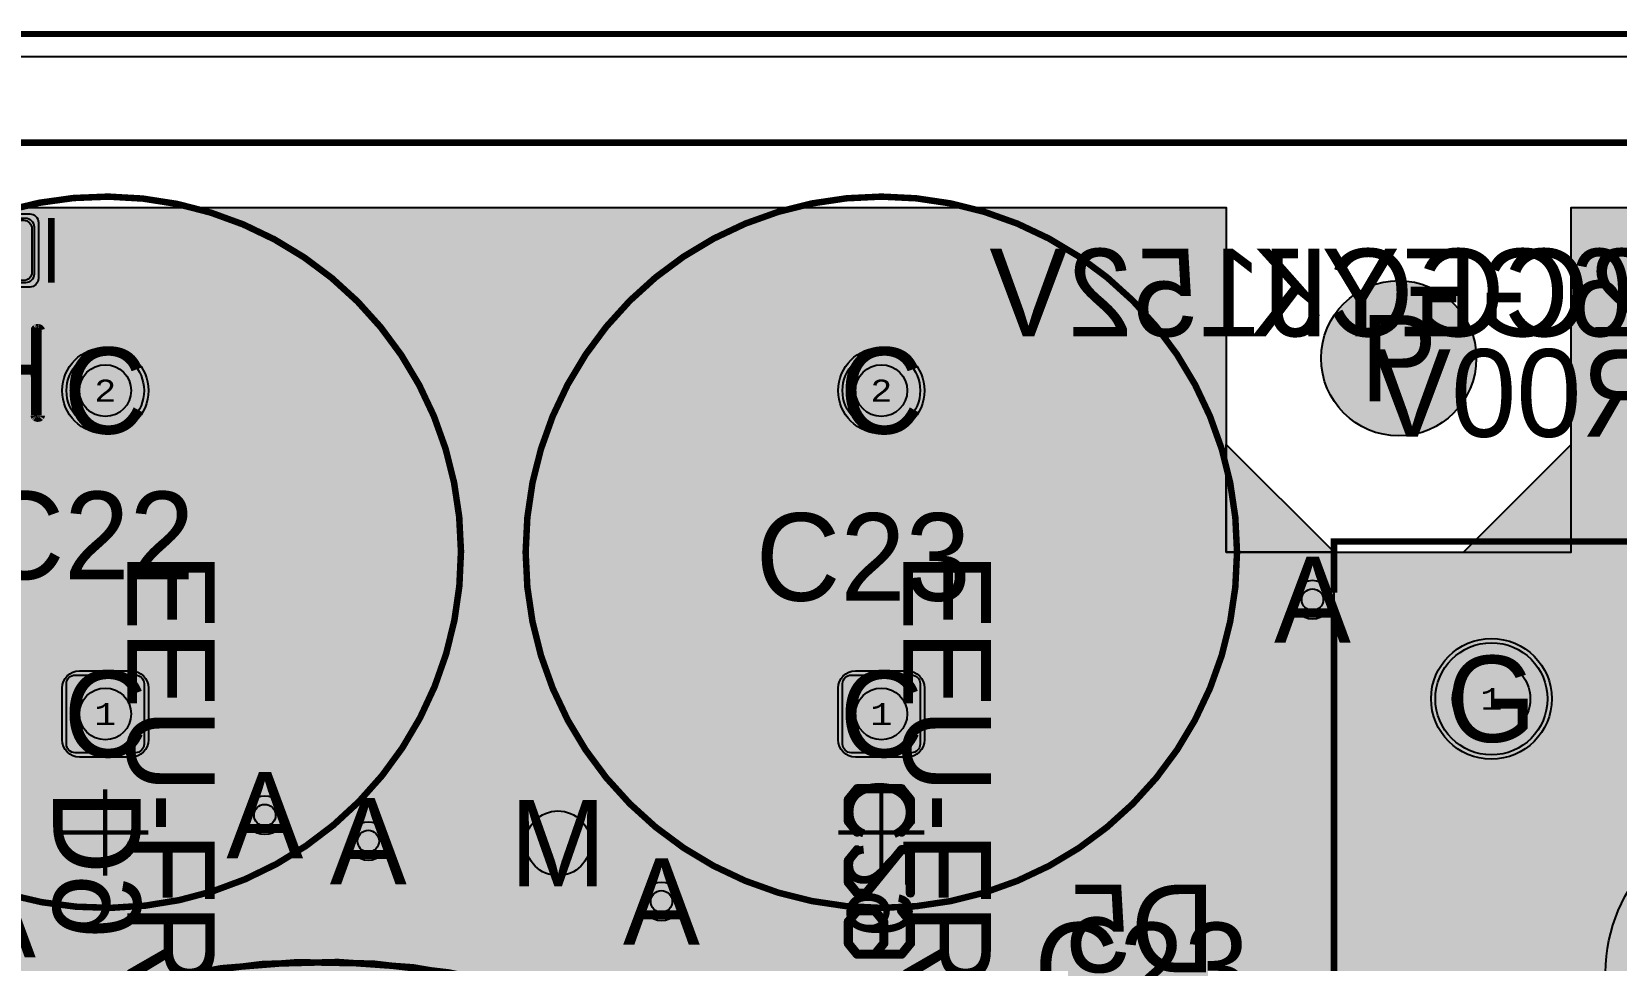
# Model space of a CAD drawing. Extents: x -19 to 284, y -54 to 100.
# Drawn here: x 68.29 to 105.05, y 78.53 to 100.08 of the extents above; entities that cross this region are included whole.
import ezdxf
from ezdxf.enums import TextEntityAlignment as Align

# ---------------------------------------------------------------- set-up
doc = ezdxf.new("R2010")
doc.units = 0
doc.header["$MEASUREMENT"] = 0
for name, color, linetype in [('ASSEMBLY_OUTLINES_TOP', 102, 'CONTINUOUS'), ('ASSEMBLY_PART_NUMBERS_BTM', 191, 'CONTINUOUS'), ('ASSEMBLY_PART_NUMBERS_TOP', 102, 'CONTINUOUS'), ('ASSEMBLY_REF_DES_TOP', 102, 'CONTINUOUS'), ('BOARD_OUTLINE', 10, 'CONTINUOUS'), ('DRILL_DRAWING', 21, 'CONTINUOUS'), ('GENERATED_SILKSCREEN_BTM', 255, 'CONTINUOUS'), ('GENERATED_SILKSCREEN_TOP', 140, 'CONTINUOUS'), ('MANUFACTURING_OUTLINES', 10, 'CONTINUOUS'), ('MOUNTING_HOLE_PADS_LAYER14', 150, 'CONTINUOUS'), ('MOUNTING_HOLE_PADS_LAYER15', 230, 'CONTINUOUS'), ('MOUNTING_HOLES_LAYER_BOT17', 42, 'CONTINUOUS'), ('MOUNTING_HOLES_LAYER_TOP', 42, 'CONTINUOUS'), ('PART_HOLES_LAYER_BOTTOM', 30, 'CONTINUOUS'), ('PART_HOLES_LAYER_TOP', 30, 'CONTINUOUS'), ('PART_PADS_LAYER_BOTTOM', 230, 'CONTINUOUS'), ('PART_PADS_LAYER_TOP', 150, 'CONTINUOUS'), ('PART_PADS_SMD_BTM', 230, 'CONTINUOUS'), ('PIN_NUMBERS_BTM', 8, 'CONTINUOUS'), ('PIN_NUMBERS_TOP', 8, 'CONTINUOUS'), ('PLACEMENT_OUTLINES_TOP', 130, 'CONTINUOUS'), ('PLANE_DATA_LAYER_TOP', 150, 'CONTINUOUS'), ('PLANE_SHAPES_LAYER_TOP', 150, 'CONTINUOUS'), ('ROUTE_BORDER', 151, 'CONTINUOUS'), ('SILKSCREEN_OUTLINES_BTM', 211, 'CONTINUOUS'), ('SILKSCREEN_OUTLINES_TOP', 150, 'CONTINUOUS'), ('SILKSCREEN_REF_DES_BTM', 211, 'CONTINUOUS'), ('SILKSCREEN_REF_DES_TOP', 150, 'CONTINUOUS'), ('SOLDERMASK_PADS_BTM', 12, 'CONTINUOUS'), ('SOLDERMASK_PADS_TOP', 180, 'CONTINUOUS'), ('SOLDERPASTE_PADS_BTM', 12, 'CONTINUOUS'), ('TRACES_LAYER_BOTTOM', 230, 'CONTINUOUS'), ('TRACES_LAYER_TOP', 150, 'CONTINUOUS'), ('VIA_HOLES_LAYER_BOTTOM', 30, 'CONTINUOUS'), ('VIA_HOLES_LAYER_TOP', 30, 'CONTINUOUS'), ('VIA_PADS_LAYER_BOTTOM', 230, 'CONTINUOUS'), ('VIA_PADS_LAYER_TOP', 150, 'CONTINUOUS')]:
    doc.layers.add(name, color=color, linetype=linetype)
doc.styles.add('COURIER_NEW', font='COUR.TTF')
doc.styles.add('VERIBEST_GERBER_0', font='txt')

msp = doc.modelspace()

# ---------------------------------------------------------------- hatches: boundary and pattern name
at = {"layer": 'MOUNTING_HOLES_LAYER_BOT17'}
h = msp.add_hatch(color=256, dxfattribs=at)
edge = h.paths.add_edge_path()
edge.add_arc((100, 92.5), 1.8, 0, 360)
h = msp.add_hatch(color=256, dxfattribs=at)
edge = h.paths.add_edge_path()
edge.add_arc((80.5, 81.25), 0.75, 0, 360)
at = {"layer": 'MOUNTING_HOLES_LAYER_TOP'}
h = msp.add_hatch(color=256, dxfattribs=at)
edge = h.paths.add_edge_path()
edge.add_arc((100, 92.5), 1.8, 0, 360)
h = msp.add_hatch(color=256, dxfattribs=at)
edge = h.paths.add_edge_path()
edge.add_arc((80.5, 81.25), 0.75, 0, 360)
at = {"layer": 'PART_HOLES_LAYER_BOTTOM'}
h = msp.add_hatch(color=256, dxfattribs=at)
edge = h.paths.add_edge_path()
edge.add_arc((70, 91.75), 0.6, 0, 360)
h = msp.add_hatch(color=256, dxfattribs=at)
edge = h.paths.add_edge_path()
edge.add_arc((88, 91.75), 0.6, 0, 360)
h = msp.add_hatch(color=256, dxfattribs=at)
edge = h.paths.add_edge_path()
edge.add_arc((102.15, 84.6), 0.9, 0, 360)
h = msp.add_hatch(color=256, dxfattribs=at)
edge = h.paths.add_edge_path()
edge.add_arc((70, 84.25), 0.6, 0, 360)
h = msp.add_hatch(color=256, dxfattribs=at)
edge = h.paths.add_edge_path()
edge.add_arc((88, 84.25), 0.6, 0, 360)
at = {"layer": 'PART_HOLES_LAYER_TOP'}
h = msp.add_hatch(color=256, dxfattribs=at)
edge = h.paths.add_edge_path()
edge.add_arc((70, 91.75), 0.6, 0, 360)
h = msp.add_hatch(color=256, dxfattribs=at)
edge = h.paths.add_edge_path()
edge.add_arc((88, 91.75), 0.6, 0, 360)
h = msp.add_hatch(color=256, dxfattribs=at)
edge = h.paths.add_edge_path()
edge.add_arc((102.15, 84.6), 0.9, 0, 360)
h = msp.add_hatch(color=256, dxfattribs=at)
edge = h.paths.add_edge_path()
edge.add_arc((70, 84.25), 0.6, 0, 360)
h = msp.add_hatch(color=256, dxfattribs=at)
edge = h.paths.add_edge_path()
edge.add_arc((88, 84.25), 0.6, 0, 360)
at = {"layer": 'PLANE_DATA_LAYER_TOP'}
h = msp.add_hatch(color=256, dxfattribs=at)
h.paths.add_polyline_path([(120.5, 85.467281), (120.499998, 59.53156), (120.499998, 59.531559, -0.198909956), (120.47768, 59.477678), (116.022322, 55.02232, -0.198913366), (115.96844, 55.000002), (114.531562, 55, -0.198913366), (114.47768, 55.022318), (110.500002, 58.999998, 0.207684346), (110.499996, 59), (94.031562, 59, -0.198913366), (93.97768, 59.022318), (85.000002, 67.999998, 0.207684346), (84.999996, 68), (70.500004, 68, 0.207684346), (70.499998, 67.999998), (66.000002, 63.500002), (66, 63.499996), (66, 59.5762, -0.414213562), (65.9238, 59.5), (44.5762, 59.5, -0.414213562), (44.5, 59.5762), (44.5, 81.806849, -0.668181994), (44.630082, 81.86073), (55.244365, 71.246447, 0.198912215), (55.597918, 71.1), (80.979923, 71.1, -0.185651134), (81.030979, 71.080366, 0.384558767), (81.969021, 71.080366, -0.185651134), (82.020077, 71.1), (91.057121, 71.1, 0.198912215), (91.410674, 71.246447), (98.353553, 78.189326, 0.198912215), (98.5, 78.542879), (98.5, 86.379923, -0.185651134), (98.519634, 86.430979, 0.185651897), (98.7, 86.9, 1), (97.3, 86.9, 0.185651897), (97.480366, 86.430979, -0.185651134), (97.5, 86.379923), (97.5, 78.781548, -0.198909956), (97.477682, 78.727667), (90.872333, 72.122318, -0.198913366), (90.818451, 72.1), (82.020077, 72.1, -0.185651134), (81.969021, 72.119634, 0.384558767), (81.030979, 72.119634, -0.185651134), (80.979923, 72.1), (55.836588, 72.1, -0.198913366), (55.782706, 72.122318), (53.366088, 74.538936, -0.198909956), (53.34377, 74.592817), (53.34377, 74.592818, -0.294576153), (53.388558, 74.662242, 0.29457805), (53.8, 75.299999), (53.8, 75.3, 0.39930996), (53.135789, 75.999085, -0.185652617), (53.085803, 76.021303), (44.522318, 84.584788, -0.198909956), (44.5, 84.638669), (44.5, 87.151969, -0.414213562), (44.5762, 87.228169), (48.533161, 87.228169, -0.198913366), (48.587043, 87.205851), (49.478697, 86.314197, -0.185652617), (49.500915, 86.264211, 0.838851408), (50.869044, 86.094134, -0.565185223), (50.995756, 86.125606), (53.205453, 83.915909, 0.198912215), (53.559006, 83.769462), (58.945406, 83.769462, 0.198912215), (59.298959, 83.915909), (60.253553, 84.870503, 0.198912215), (60.4, 85.224056), (60.4, 85.879923, -0.185651134), (60.419634, 85.930979, 0.185651897), (60.6, 86.4, 1), (59.2, 86.4, 0.185651897), (59.380366, 85.930979, -0.185651134), (59.4, 85.879923), (59.4, 85.462725, -0.198909956), (59.377682, 85.408844), (58.760618, 84.79178, -0.198913366), (58.706736, 84.769462), (53.797676, 84.769462, -0.198913366), (53.743794, 84.79178), (49.582021, 88.953553, 0.198912215), (49.228468, 89.1), (43.120077, 89.1, -0.185651134), (43.069021, 89.119634, 0.384558767), (42.130979, 89.119634, -0.185651134), (42.079923, 89.1), (30.09107, 89.1, -0.414213562), (30.01487, 89.1762), (30.01487, 89.176201, -0.198909956), (30.037188, 89.230082), (30.585803, 89.778697, -0.185652617), (30.635789, 89.800915, 0.645030482), (31.101635, 90.988224, -0.195395946), (31.080041, 91.041371), (31.080041, 91.041372, -0.198909956), (31.102359, 91.095253), (31.185803, 91.178697, -0.185652617), (31.235789, 91.200915, 0.39930996), (31.9, 91.9), (31.9, 91.900005, 0.962125116), (30.502085, 91.953993, -0.391777998), (30.426112, 91.88367), (30.269784, 91.88367, 0.198912215), (29.916231, 91.737223), (28.612244, 90.433236, -0.198913366), (28.558362, 90.410918), (27.098355, 90.410918, 0.198912215), (26.744802, 90.264471), (24.647145, 88.166814, -0.198913366), (24.593263, 88.144496), (17.003174, 88.144496, -0.198913366), (16.949292, 88.166814), (15.248039, 89.868067, 0.198912215), (14.894486, 90.014514), (13.48401, 90.014514, 0.198912215), (13.130457, 89.868067), (10.440027, 87.177637, -0.198913366), (10.386145, 87.155319), (7.3302, 87.155319, 0.180173911), (7.00313, 87.033505, -0.305390868), (6.918602, 87.023291, 1.907914475), (7.070961, 85.882124, -0.165414822), (7.115967, 85.901691, 0.177616931), (7.428435, 86.046447), (7.514988, 86.133001, -0.198913366), (7.56887, 86.155319), (10.624815, 86.155319, 0.198912215), (10.978368, 86.301766), (13.03031, 88.353708, -0.533104529), (13.154463, 88.329294, 0.084493581), (13.280366, 88.130979, -0.185651134), (13.3, 88.079923), (13.3, 79.938669, -0.198909956), (13.277682, 79.884788), (11.814197, 78.421303, -0.185652617), (11.764211, 78.399085, 0.39930996), (11.1, 77.7), (11.1, 77.69999, 0.974753797), (12.499085, 77.664211, -0.185652617), (12.521303, 77.714197), (14.153553, 79.346447, 0.198912215), (14.3, 79.7), (14.3, 88.0238, -0.414213562), (14.3762, 88.1), (14.537431, 88.1, -0.198913366), (14.591313, 88.077682), (17.174693, 85.494302, 0.198912215), (17.528246, 85.347855), (24.808806, 85.347855, -0.414213562), (24.885006, 85.271655), (24.885006, 85.271654, -0.119209751), (24.876584, 85.236832, 0.119212236), (24.65, 84.300001), (24.65, 84.3, 0.240856487), (25.499923, 82.637979, -0.240854665), (25.531515, 82.576201), (25.531515, 82.5762, -0.414213562), (25.455315, 82.5), (22.120077, 82.5, -0.185651134), (22.069021, 82.519634, 2.249701015), (22.069021, 81.480366, -0.185651134), (22.120077, 81.5), (28.019196, 81.5, 0.198912215), (28.372749, 81.646447), (29.335965, 82.609663, -0.668181994), (29.466047, 82.555782), (29.466047, 70.851038, -0.198909956), (29.443729, 70.797157), (26.66889, 68.022318, -0.198913366), (26.615008, 68), (23.000004, 68, 0.207684346), (22.999998, 67.999998), (19.000002, 64.000002), (19, 63.999996), (19, 62.738492, -0.668181994), (18.869918, 62.684611), (15.000976, 66.553553, 0.198912215), (14.647423, 66.7), (14.120077, 66.7, -0.185651134), (14.069021, 66.719634, 2.249701015), (14.069021, 65.680366, -0.185651134), (14.120077, 65.7), (14.408753, 65.7, -0.198913366), (14.462635, 65.677682), (18.977682, 61.162635, -0.198909956), (19, 61.108754), (19, 50.0762, -0.414213562), (18.9238, 50), (12.374978, 50, -0.404852593), (12.298817, 50.073757, 0.968428978), (7.701183, 50.073757, -0.404852593), (7.625022, 50), (3.0762, 50, -0.414213562), (3, 50.0762), (3, 64.349709, -0.595487004), (3.117805, 64.413548, 0.595483788), (4.2, 65, 0.39930996), (3.535789, 65.699085, -0.185652617), (3.485803, 65.721303), (3.022318, 66.184788, -0.198909956), (3, 66.238669), (3, 90.6738, -0.414213562), (3.0762, 90.75), (6.4238, 90.75, -0.414213562), (6.5, 90.6738), (6.5, 90.500004), (6.500003, 90.499999), (8.499998, 88.500002, 0.207684346), (8.500004, 88.5), (10.999996, 88.5, 0.207684346), (11.000002, 88.500002), (13.499998, 90.999998), (13.5, 91.000004), (13.5, 95.9238, -0.414213562), (13.5762, 96), (18.30893, 96, -0.414213562), (18.38513, 95.9238), (18.38513, 95.923799, -0.198909956), (18.362812, 95.869918), (17.814197, 95.321303, -0.185652617), (17.764211, 95.299085, 0.39930996), (17.1, 94.6), (17.1, 94.59999, 0.974753797), (18.499085, 94.564211, -0.185652617), (18.521303, 94.614197), (18.937376, 95.03027, -0.198913366), (18.991258, 95.052588), (21.922414, 95.052588, 0.198912215), (22.275967, 95.199035), (22.869252, 95.79232, -0.198913366), (22.923134, 95.814638), (51.4238, 95.814638, -0.414213562), (51.5, 95.738438), (51.5, 91.000004), (51.500003, 90.999999), (53.999998, 88.500002, 0.207684346), (54.000004, 88.5), (55.999996, 88.5, 0.207684346), (56.000002, 88.500002), (58.499998, 90.999998), (58.5, 91.000004), (58.5, 94.574998, -0.668181994), (58.630082, 94.628879), (61.077682, 92.181279, -0.198909956), (61.1, 92.127398), (61.1, 82.320077, -0.185651134), (61.080366, 82.269021, 0.185651897), (60.9, 81.8, 0.536231839), (61.871334, 81.154727, -0.536234167), (61.977071, 81.084485), (61.977071, 80.722929, 0.198912215), (62.123518, 80.369376), (63.778697, 78.714197, -0.185652617), (63.800915, 78.664211, 0.974753797), (65.2, 78.69999), (65.2, 78.7, 0.39930996), (64.535789, 79.399085, -0.185652617), (64.485803, 79.421303), (62.999389, 80.907717, -0.198909956), (62.977071, 80.961598), (62.977071, 87.738402, -0.198909956), (62.999389, 87.792283), (63.185803, 87.978697, -0.185652617), (63.235789, 88.000915, 0.39930996), (63.9, 88.7), (63.9, 88.70001, 0.974753797), (62.500915, 88.735789, -0.185652617), (62.478697, 88.685803), (62.230082, 88.437188, -0.668181994), (62.1, 88.491069), (62.1, 92.366067, 0.198912215), (61.953553, 92.71962), (58.803255, 95.869918, -0.198909956), (58.780937, 95.923799), (58.780937, 95.9238, -0.414213562), (58.857137, 96), (95.9238, 96, -0.414213562), (96, 95.9238), (96, 90.500004), (96.000003, 90.499999), (98.499998, 88.000002, 0.207684346), (98.500004, 88), (101.499996, 88, 0.207684346), (101.500002, 88.000002), (103.999998, 90.499998), (104, 90.500004), (104, 95.9238, -0.414213562), (104.0762, 96), (118.9238, 96, -0.414213562), (119, 95.9238), (119, 91.500004), (119.000003, 91.499999), (119.977682, 90.52232, -0.198909956), (120, 90.468439), (120, 86.205951, 0.198912215), (120.146447, 85.852398), (120.477682, 85.521163, -0.198909956), (120.5, 85.467282)], flags=0)
h.paths.add_polyline_path([(25.71, 92.75, 0.414213562), (25.96, 93), (25.96, 94.5, 0.414213562), (25.71, 94.75), (24.21, 94.75, 0.414213562), (23.96, 94.5), (23.96, 93, 0.414213562), (24.21, 92.75)], flags=0)
h.paths.add_polyline_path([(24.65, 71.7, -1), (28.75, 71.7, -1)], flags=0)
h.paths.add_polyline_path([(28.842971, 93.38997, 6.796736414), (28.842971, 94.11003, -0.743486927), (28.697029, 94.11003, 6.796736414), (28.697029, 93.38997, -0.743486927)], flags=0)
h.paths.add_polyline_path([(70.7, 83.1, 0.414213562), (71.15, 83.55), (71.15, 84.95, 0.414213562), (70.7, 85.4), (69.3, 85.4, 0.414213562), (68.85, 84.95), (68.85, 83.55, 0.414213562), (69.3, 83.1)], flags=0)
h.paths.add_polyline_path([(68.85, 91.75, -1), (71.15, 91.75, -1)], flags=0)
h.paths.add_polyline_path([(73, 81.9, 1), (74.4, 81.9, 0.185651897), (74.219634, 82.369021, -0.185651134), (74.2, 82.420077), (74.2, 84.864447, 0.198912215), (74.053553, 85.218), (68.730653, 90.5409, 0.198912215), (68.3771, 90.687347), (68.073594, 90.687347, -0.390404288), (67.99765, 90.757308, 0.959834417), (66.6, 90.7, 0.39930996), (67.264211, 90.000915, -0.185652617), (67.314197, 89.978697), (67.4591, 89.833794, 0.198912215), (67.812653, 89.687347), (68.13843, 89.687347, -0.198913366), (68.192312, 89.665029), (73.177682, 84.679659, -0.198909956), (73.2, 84.625778), (73.2, 82.420077, -0.185651134), (73.180366, 82.369021, 0.185651897)], flags=0)
h.paths.add_polyline_path([(76.135789, 80.600915, 0.39930996), (76.8, 81.3), (76.8, 81.30001, 0.974753797), (75.400915, 81.335789, -0.185652617), (75.378697, 81.285803), (74.786551, 80.693657, -0.198913366), (74.732669, 80.671339), (69.617331, 80.671339, -0.198913366), (69.563449, 80.693657), (68.603553, 81.653553, 0.198912215), (68.25, 81.8), (67.920077, 81.8, -0.185651134), (67.869021, 81.819634, 2.249701015), (67.869021, 80.780366, -0.185651134), (67.920077, 80.8), (68.01133, 80.8, -0.198913366), (68.065212, 80.777682), (69.025108, 79.817786, 0.198912215), (69.378661, 79.671339), (74.971339, 79.671339, 0.198912215), (75.324892, 79.817786), (76.085803, 80.578697, -0.185652617)], flags=0)
h.paths.add_polyline_path([(79.25, 81.25, -1), (81.75, 81.25, -1)], flags=0)
h.paths.add_polyline_path([(82.935789, 79.200915, 0.39930996), (83.6, 79.9), (83.6, 79.90001, 0.974753797), (82.200915, 79.935789, -0.185652617), (82.178697, 79.885803), (81.71287, 79.419976, -0.198913366), (81.658988, 79.397658), (68.441012, 79.397658, -0.198913366), (68.38713, 79.419976), (68.221303, 79.585803, -0.185652617), (68.199085, 79.635789, 0.974753797), (66.8, 79.60001), (66.8, 79.6, 0.39930996), (67.464211, 78.900915, -0.185652617), (67.514197, 78.878697), (67.848789, 78.544105, 0.198912215), (68.202342, 78.397658), (81.897658, 78.397658, 0.198912215), (82.251211, 78.544105), (82.885803, 79.178697, -0.185652617)], flags=0)
h.paths.add_polyline_path([(88.7, 83.1, 0.414213562), (89.15, 83.55), (89.15, 84.95, 0.414213562), (88.7, 85.4), (87.3, 85.4, 0.414213562), (86.85, 84.95), (86.85, 83.55, 0.414213562), (87.3, 83.1)], flags=0)
h.paths.add_polyline_path([(86.85, 91.75, -1), (89.15, 91.75, -1)], flags=0)
h.paths.add_polyline_path([(103.05, 70.35, 0.414213562), (103.7, 71), (103.7, 72.8, 0.414213562), (103.05, 73.45), (101.25, 73.45, 0.414213562), (100.6, 72.8), (100.6, 71, 0.414213562), (101.25, 70.35)], flags=0)
h.paths.add_polyline_path([(100.6, 84.6, -1), (103.7, 84.6, -1)], flags=0)
h.paths.add_polyline_path([(102.6, 60.75, -1), (105.4, 60.75, -1)], flags=0)
h.paths.add_polyline_path([(110.207897, 60.75, -1), (112.607897, 60.75, -1)], flags=0)
h.paths.add_polyline_path([(104.3, 78.25, -1), (112.7, 78.25, -1)], flags=0)
h.paths.add_polyline_path([(113.3, 71.9, -1), (116.4, 71.9, -1)], flags=0)
h.paths.add_polyline_path([(113.3, 84.6, -1), (116.4, 84.6, -1)], flags=0)
h.paths.add_polyline_path([(113.55, 57.157897, -1), (116.45, 57.157897, -1)], flags=0)
h.paths.add_polyline_path([(116.378857, 64.023904, 0.414213102), (116.378859, 64.660299), (115.318196, 65.720961, 0.372259539), (114.731236, 65.763685, -0.372263605), (114.631843, 65.770919), (113.529927, 66.872836, 0.198912714), (112.999596, 67.092506), (104.592506, 67.092506, 0.198912714), (104.062175, 66.872836), (99.111658, 61.922318, -0.198913366), (99.057776, 61.9), (98.3, 61.9, 0.414213562), (97.85, 61.45), (97.85, 60.05, 0.414213562), (98.3, 59.6), (99.7, 59.6, 0.414213562), (100.15, 60.05), (100.15, 60.807777, -0.198909956), (100.172318, 60.861658), (104.880848, 65.570188, -0.198913366), (104.93473, 65.592506), (112.657372, 65.592506, -0.198913366), (112.711254, 65.570188), (113.571183, 64.710259, -0.198909956), (113.593501, 64.656378), (113.593501, 64.656377, -0.161399603), (113.578417, 64.610866, 0.372260871), (113.621141, 64.023905), (114.681804, 62.963244, 0.414210801), (115.318197, 62.963243)], flags=0)
h.paths.add_polyline_path([(117.392102, 60.75, -1), (119.792102, 60.75, -1)], flags=0)
at = {"layer": 'PLANE_SHAPES_LAYER_TOP'}
for points in [[(120.5, 68), (44.5, 68), (44.5, 87.5), (30.5, 87.5), (30.5, 68), (3, 68), (3, 90.75), (6.5, 90.75), (6.5, 88.5), (13.5, 88.5), (13.5, 96), (51.5, 96), (51.5, 88.5), (58.5, 88.5), (58.5, 96), (96, 96), (96, 88), (104, 88), (104, 96), (119, 96), (119, 90.5), (120.5, 90.5)], [(96, 90.5), (98.5, 88), (96, 88)], [(104, 90.5), (101.5, 88), (104, 88)]]:
    msp.add_hatch(color=256, dxfattribs=at).paths.add_polyline_path(points, flags=0)
at = {"layer": 'VIA_HOLES_LAYER_BOTTOM'}
h = msp.add_hatch(color=256, dxfattribs=at)
edge = h.paths.add_edge_path()
edge.add_arc((98, 86.9), 0.25, 0, 360)
h = msp.add_hatch(color=256, dxfattribs=at)
edge = h.paths.add_edge_path()
edge.add_arc((73.7, 81.9), 0.25, 0, 360)
h = msp.add_hatch(color=256, dxfattribs=at)
edge = h.paths.add_edge_path()
edge.add_arc((76.1, 81.3), 0.25, 0, 360)
h = msp.add_hatch(color=256, dxfattribs=at)
edge = h.paths.add_edge_path()
edge.add_arc((82.9, 79.9), 0.25, 0, 360)
at = {"layer": 'VIA_HOLES_LAYER_TOP'}
h = msp.add_hatch(color=256, dxfattribs=at)
edge = h.paths.add_edge_path()
edge.add_arc((98, 86.9), 0.25, 0, 360)
h = msp.add_hatch(color=256, dxfattribs=at)
edge = h.paths.add_edge_path()
edge.add_arc((73.7, 81.9), 0.25, 0, 360)
h = msp.add_hatch(color=256, dxfattribs=at)
edge = h.paths.add_edge_path()
edge.add_arc((76.1, 81.3), 0.25, 0, 360)
h = msp.add_hatch(color=256, dxfattribs=at)
edge = h.paths.add_edge_path()
edge.add_arc((82.9, 79.9), 0.25, 0, 360)

# ---------------------------------------------------------------- linework, layer by layer
at = {"layer": 'ASSEMBLY_OUTLINES_TOP'}
msp.add_lwpolyline([(118.5, 68.25), (101.984375, 68.25), (98.5, 71.529412), (98.5, 88.25), (118.5, 88.25)], close=True, dxfattribs=at)
at = {"layer": 'ASSEMBLY_OUTLINES_TOP', "const_width": 0.1}
for points in [[(70, 82.5), (70, 80.5)], [(88, 82.5), (88, 80.5)], [(69, 81.5), (71, 81.5)], [(87, 81.5), (89, 81.5)]]:
    msp.add_lwpolyline(points, dxfattribs=at)
at = {"layer": 'ASSEMBLY_OUTLINES_TOP'}
for centre in [(70, 88), (88, 88)]:
    msp.add_circle(centre, 8.25, dxfattribs=at)
at = {"layer": 'BOARD_OUTLINE', "const_width": 0.1}
msp.add_lwpolyline([(0, 1.5), (0, 98.5, -0.414213562), (1.5, 100), (278.5, 100, -0.414213562), (280, 98.5), (280, 1.5, -0.414213562), (278.5, 0), (1.5, 0, -0.414213562)], format="xyb", close=True, dxfattribs=at)
at = {"layer": 'GENERATED_SILKSCREEN_BTM'}
for points, const_width in [([(0.25, 97.5), (279.75, 97.5)], 0.15), ([(68.75, 94.25), (68.75, 95.75)], 0.15), ([(68.79, 81.132464), (68.785936, 81.142624), (68.783904, 81.14872), (68.781872, 81.15888), (68.781872, 82.187072), (68.785936, 82.201296), (68.796096, 82.211456), (68.808288, 82.223648), (68.822512, 82.227712), (70.773232, 82.227712), (70.789488, 82.223648), (70.799648, 82.211456), (70.81184, 82.201296), (70.813872, 82.187072), (70.813872, 81.15888), (70.813872, 81.150752), (70.81184, 81.146688), (70.809808, 81.140592), (70.805744, 81.132464), (70.52736, 80.789056), (70.519232, 80.78296), (70.515168, 80.780928), (70.505008, 80.776864), (70.494848, 80.774832), (69.100896, 80.774832), (69.090736, 80.776864), (69.08464, 80.780928), (69.078544, 80.780928), (69.076512, 80.78296), (69.07448, 80.787024), (69.068384, 80.789056), (68.79, 81.132464)], 0.254), ([(88.698, 82.28125), (88.4925, 82.53325), (88.488, 82.54075), (88.482, 82.54225), (88.476, 82.54525), (88.4685, 82.54675), (87.4395, 82.54675), (87.432, 82.54525), (87.426, 82.54225), (87.423, 82.53925), (87.42, 82.53775), (87.4155, 82.53325), (87.21, 82.28125), (87.2085, 82.27675), (87.207, 82.27225), (87.2055, 82.27075), (87.204, 82.26475), (87.204, 81.75925), (87.2055, 81.75175), (87.207, 81.74875), (87.2085, 81.74425), (87.21, 81.73975), (87.4155, 81.48625), (87.423, 81.48025), (87.435, 81.47725), (87.4425, 81.47875), (87.4515, 81.48175), (87.4575, 81.48625), (87.4635, 81.49375), (87.468, 81.50125), (87.4695, 81.50875), (87.4695, 81.51625), (87.465, 81.52225), (87.2655, 81.76975), (87.2655, 82.25425), (87.4545, 82.48525), (88.4535, 82.48525), (88.6425, 82.25425), (88.6425, 81.76975), (88.443, 81.52225), (88.44, 81.51625), (88.4385, 81.50875), (88.44, 81.50125), (88.4445, 81.49375), (88.4505, 81.48625), (88.458, 81.48175), (88.4655, 81.47875), (88.476, 81.47725), (88.485, 81.48025), (88.4925, 81.48625), (88.698, 81.73975), (88.701, 81.74575), (88.7025, 81.74725), (88.7025, 81.75175), (88.704, 81.75325), (88.704, 81.75475), (88.704, 81.75925), (88.704, 82.26475), (88.7025, 82.27075), (88.701, 82.27675), (88.698, 82.28125)], 0.15), ([(68.865184, 82.142368), (68.865184, 81.173104), (69.121216, 80.856112), (70.474528, 80.856112), (70.73056, 81.173104), (70.73056, 82.142368), (68.865184, 82.142368)], 0.254), ([(87.21, 80.32375), (87.4155, 80.07175), (87.423, 80.06725), (87.429, 80.06575), (87.4335, 80.06275), (87.4395, 80.06125), (87.645, 80.06125), (87.6495, 80.06275), (87.66, 80.06575), (87.6675, 80.06725), (87.6705, 80.07175), (88.482, 81.07075), (88.6425, 81.07075), (88.6425, 80.09125), (88.6455, 80.08075), (88.6515, 80.07175), (88.662, 80.06725), (88.674, 80.06575), (88.6845, 80.06725), (88.695, 80.07175), (88.701, 80.08075), (88.704, 80.09125), (88.704, 81.10225), (88.701, 81.11425), (88.6935, 81.12175), (88.686, 81.12925), (88.674, 81.13225), (88.4685, 81.13225), (88.464, 81.13075), (88.4535, 81.12775), (88.449, 81.12475), (88.446, 81.12175), (88.443, 81.11875), (87.63, 80.12125), (87.4545, 80.12125), (87.2655, 80.35525), (87.2655, 80.83975), (87.465, 81.08425), (87.468, 81.09475), (87.4665, 81.10375), (87.462, 81.11425), (87.453, 81.12025), (87.444, 81.12625), (87.4335, 81.12775), (87.423, 81.12625), (87.4155, 81.11875), (87.21, 80.86675), (87.2085, 80.86075), (87.207, 80.85625), (87.2055, 80.85475), (87.204, 80.84875), (87.204, 80.34325), (87.2055, 80.33725), (87.2055, 80.33575), (87.207, 80.33425), (87.2085, 80.32975), (87.21, 80.32375)], 0.15), ([(70.805744, 79.945776), (70.52736, 80.287152), (70.5172, 80.297312), (70.505008, 80.299344), (70.490784, 80.297312), (70.47656, 80.289184), (70.4664, 80.281056), (70.458272, 80.266832), (70.45624, 80.25464), (70.460304, 80.240416), (70.73056, 79.9092), (70.73056, 79.252864), (70.474528, 78.935872), (69.74504, 78.935872), (69.96856, 79.212224), (69.972624, 79.220352), (69.974656, 79.222384), (69.976688, 79.22848), (69.976688, 79.236608), (69.976688, 79.921392), (69.976688, 79.92952), (69.972624, 79.941712), (69.96856, 79.945776), (69.692208, 80.287152), (69.690176, 80.291216), (69.686112, 80.29528), (69.680016, 80.299344), (69.665792, 80.303408), (69.657664, 80.30544), (69.100896, 80.30544), (69.090736, 80.303408), (69.082608, 80.299344), (69.076512, 80.29528), (69.07448, 80.291216), (69.068384, 80.287152), (68.79, 79.945776), (68.787968, 79.937648), (68.785936, 79.931552), (68.783904, 79.92952), (68.781872, 79.921392), (68.781872, 79.236608), (68.783904, 79.22848), (68.783904, 79.226448), (68.785936, 79.224416), (68.787968, 79.21832), (68.79, 79.210192), (69.068384, 78.868816), (69.078544, 78.86272), (69.086672, 78.860688), (69.092768, 78.856624), (69.100896, 78.854592), (70.494848, 78.854592), (70.500944, 78.856624), (70.515168, 78.860688), (70.519232, 78.86272), (70.52736, 78.868816), (70.805744, 79.210192), (70.809808, 79.220352), (70.81184, 79.222384), (70.81184, 79.226448), (70.813872, 79.230512), (70.813872, 79.232544), (70.813872, 79.236608), (70.813872, 79.921392), (70.81184, 79.92952), (70.809808, 79.937648), (70.805744, 79.945776)], 0.254), ([(69.121216, 80.222128), (69.637344, 80.222128), (69.895408, 79.9092), (69.895408, 79.252864), (69.637344, 78.935872), (69.121216, 78.935872), (68.865184, 79.252864), (68.865184, 79.9092), (69.121216, 80.222128)], 0.254), ([(93.173424, 79.556448), (93.181552, 79.554416), (93.187648, 79.552384), (93.195776, 79.54832), (93.472128, 79.3248), (93.472128, 80.172144), (92.145232, 80.172144), (92.131008, 80.176208), (92.118816, 80.184336), (92.11272, 80.19856), (92.110688, 80.212784), (92.11272, 80.22904), (92.118816, 80.241232), (92.131008, 80.251392), (92.145232, 80.255456), (93.516832, 80.255456), (93.531056, 80.251392), (93.543248, 80.241232), (93.553408, 80.22904), (93.557472, 80.214816), (93.557472, 79.237424), (93.55544, 79.2232), (93.549344, 79.21304), (93.541216, 79.206944), (93.526992, 79.20288), (93.518864, 79.198816), (93.508704, 79.196784), (93.498544, 79.198816), (93.490416, 79.204912), (93.1592, 79.475168), (92.502864, 79.475168), (92.185872, 79.217104), (92.185872, 78.5628), (92.502864, 78.3088)], 0.254), ([(94.382464, 78.231584), (94.039056, 78.509968), (94.03296, 78.518096), (94.030928, 78.52216), (94.026864, 78.53232), (94.024832, 78.54248), (94.024832, 79.936432), (94.026864, 79.946592), (94.030928, 79.952688), (94.030928, 79.958784), (94.034992, 79.960816), (94.037024, 79.962848), (94.039056, 79.966912), (94.382464, 80.247328)], 0.254), ([(95.392368, 80.172144), (94.423104, 80.172144), (94.106112, 79.916112), (94.106112, 78.5628), (94.423104, 78.306768), (95.392368, 78.306768), (95.392368, 80.172144)], 0.254), ([(94.382464, 80.247328), (94.392624, 80.251392), (94.400752, 80.253424), (94.40888, 80.255456), (95.437072, 80.255456), (95.451296, 80.251392), (95.463488, 80.241232), (95.473648, 80.22904), (95.477712, 80.214816), (95.477712, 78.264096)], 0.254), ([(88.698, 79.44925), (88.4925, 79.70125), (88.485, 79.70875), (88.476, 79.71025), (88.4655, 79.70875), (88.455, 79.70275), (88.4475, 79.69675), (88.4415, 79.68625), (88.44, 79.67725), (88.443, 79.66675), (88.6425, 79.42225), (88.6425, 78.93775), (88.4535, 78.70375), (87.915, 78.70375), (88.08, 78.90775), (88.083, 78.91375), (88.0845, 78.91525), (88.086, 78.91975), (88.086, 78.92575), (88.086, 79.43125), (88.086, 79.43725), (88.083, 79.44625), (88.08, 79.44925), (87.876, 79.70125), (87.8745, 79.70425), (87.8715, 79.70725), (87.867, 79.71025), (87.8565, 79.71325), (87.8505, 79.71475), (87.4395, 79.71475), (87.432, 79.71325), (87.426, 79.71025), (87.4215, 79.70725), (87.42, 79.70425), (87.4155, 79.70125), (87.21, 79.44925), (87.2085, 79.44325), (87.207, 79.43875), (87.2055, 79.43725), (87.204, 79.43125), (87.204, 78.92575), (87.2055, 78.91975), (87.2055, 78.91825), (87.207, 78.91675), (87.2085, 78.91225), (87.21, 78.90625), (87.4155, 78.65425), (87.423, 78.64975), (87.429, 78.64825), (87.4335, 78.64525), (87.4395, 78.64375), (88.4685, 78.64375), (88.473, 78.64525), (88.4835, 78.64825), (88.4865, 78.64975), (88.4925, 78.65425), (88.698, 78.90625), (88.701, 78.91375), (88.7025, 78.91525), (88.7025, 78.91825), (88.704, 78.92125), (88.704, 78.92275), (88.704, 78.92575), (88.704, 79.43125), (88.7025, 79.43725), (88.701, 79.44325), (88.698, 79.44925)], 0.15), ([(87.4545, 79.65325), (87.8355, 79.65325), (88.026, 79.42225), (88.026, 78.93775), (87.8355, 78.70375), (87.4545, 78.70375), (87.2655, 78.93775), (87.2655, 79.42225), (87.4545, 79.65325)], 0.15), ([(92.462224, 78.231584), (92.118816, 78.512), (92.11272, 78.518096), (92.110688, 78.52216), (92.106624, 78.534352), (92.104592, 78.54248), (92.104592, 79.237424), (92.106624, 79.245552), (92.110688, 79.257744), (92.110688, 79.261808), (92.114752, 79.26384), (92.116784, 79.267904), (92.118816, 79.271968), (92.462224, 79.54832), (92.472384, 79.552384), (92.480512, 79.554416), (92.48864, 79.556448), (93.173424, 79.556448)], 0.254), ([(93.1592, 78.3088), (93.490416, 78.577024), (93.50464, 78.58312), (93.516832, 78.58312), (93.531056, 78.574992), (93.541216, 78.564832), (93.549344, 78.550608), (93.553408, 78.536384), (93.551376, 78.528256), (93.549344, 78.52216), (93.54528, 78.516064), (93.539184, 78.512), (93.195776, 78.231584)], 0.254)]:
    msp.add_lwpolyline(points, dxfattribs=dict(at, const_width=const_width))
at = {"layer": 'GENERATED_SILKSCREEN_BTM', "const_width": 0.254}
for points in [[(67.106112, 92.118821), (68.392368, 92.118821, -0.414213562), (68.392373, 92.118816), (68.392373, 91.184097), (68.396436, 91.167844), (68.406596, 91.157684), (68.420818, 91.151589), (68.437072, 91.149557), (68.451295, 91.151589, -0.049388989), (68.451296, 91.151589), (68.463483, 91.157683, -0.071067812), (68.463484, 91.157684), (68.473644, 91.167844), (68.477707, 91.184097), (68.477707, 93.134815), (68.473643, 93.149038), (68.463484, 93.161229), (68.451296, 93.167323, -0.049388989), (68.451295, 93.167323), (68.437072, 93.169355), (68.420818, 93.167323), (68.406595, 93.161227), (68.396437, 93.149038), (68.392373, 93.134815), (68.392373, 92.200096, -0.414213562), (68.392368, 92.200091), (67.106112, 92.200091, -0.414213562)], [(67.106117, 92.200101), (68.392363, 92.200101), (68.392363, 93.134817), (68.396427, 93.149041, -0.184527552), (68.396429, 93.149044), (68.406588, 93.161234, -0.184527552), (68.40659, 93.161237), (68.420814, 93.167333, -0.145489169), (68.420817, 93.167333), (68.437071, 93.169365, -0.099019513), (68.437073, 93.169365), (68.451297, 93.167333, -0.184527552), (68.4513, 93.167331), (68.463488, 93.161237, -0.236067977), (68.463492, 93.161235), (68.473651, 93.149044, -0.184527552), (68.473653, 93.149041), (68.477717, 93.134817), (68.477717, 91.184095)], [(68.477717, 91.184095), (68.473653, 91.167839, -0.16227766), (68.473652, 91.167836), (68.463492, 91.157676, -0.261745001), (68.463487, 91.157675), (68.4513, 91.151581, -0.184527552), (68.451297, 91.151579), (68.437073, 91.149547, -0.095414572), (68.437071, 91.149547), (68.420817, 91.151579, -0.145489169), (68.420814, 91.151579), (68.406591, 91.157675, -0.16227766), (68.406588, 91.157676), (68.396428, 91.167836, -0.16227766), (68.396427, 91.167839), (68.392363, 91.184095), (68.392363, 92.118811), (67.106117, 92.118811)]]:
    msp.add_lwpolyline(points, format="xyb", dxfattribs=at)
at = {"layer": 'GENERATED_SILKSCREEN_TOP'}
for points, const_width in [([(0.25, 97.5), (279.75, 97.5)], 0.15), ([(91.819583, 77.659545), (91.819583, 79.053497), (91.821615, 79.063657), (91.825679, 79.071785), (91.829743, 79.075849), (91.831775, 79.079913), (91.835839, 79.086009), (92.179247, 79.364393), (92.185343, 79.366425), (92.191439, 79.368457), (92.193471, 79.370489), (92.201599, 79.372521), (92.886383, 79.372521), (92.896543, 79.370489), (92.900607, 79.368457), (92.906703, 79.366425), (92.912799, 79.364393), (93.256207, 79.086009), (93.264335, 79.075849), (93.268399, 79.059593), (93.266367, 79.047401), (93.262303, 79.037241), (93.256207, 79.029113), (93.246047, 79.020985), (93.235887, 79.014889), (93.225727, 79.012857), (93.215567, 79.012857), (93.207439, 79.018953), (92.872159, 79.289209), (92.215823, 79.289209), (91.902895, 79.033177), (91.902895, 77.679865)], 0.254), ([(93.754047, 77.694089), (95.105327, 78.795433), (95.105327, 79.033177), (94.788335, 79.289209), (94.131999, 79.289209), (93.800783, 79.018953), (93.786559, 79.014889), (93.772335, 79.016921), (93.760143, 79.023017), (93.752015, 79.035209), (93.743887, 79.047401), (93.741855, 79.061625), (93.741855, 79.069753), (93.743887, 79.075849), (93.754047, 79.086009), (94.095423, 79.364393), (94.103551, 79.366425), (94.109647, 79.368457), (94.111679, 79.370489), (94.119807, 79.372521), (94.804591, 79.372521), (94.812719, 79.370489), (94.814751, 79.370489), (94.816783, 79.368457), (94.822879, 79.366425), (94.831007, 79.364393)], 0.254), ([(94.831007, 79.364393), (95.172383, 79.086009), (95.178479, 79.075849), (95.180511, 79.067721), (95.184575, 79.061625), (95.186607, 79.053497), (95.186607, 78.775113), (95.184575, 78.766985), (95.180511, 78.754793), (95.178479, 78.744633), (95.172383, 78.740569), (93.819071, 77.641257)], 0.254), ([(96.712639, 78.397161), (97.025567, 78.655225), (97.025567, 79.033177), (96.708575, 79.289209), (96.052239, 79.289209), (95.721023, 79.018953), (95.706799, 79.014889), (95.692575, 79.016921), (95.680383, 79.023017), (95.670223, 79.035209), (95.662095, 79.047401), (95.660063, 79.061625), (95.662095, 79.075849), (95.672255, 79.086009), (96.015663, 79.364393), (96.021759, 79.366425), (96.027855, 79.368457), (96.029887, 79.370489), (96.038015, 79.372521), (96.722799, 79.372521), (96.732959, 79.370489), (96.737023, 79.368457), (96.743119, 79.366425), (96.749215, 79.364393), (97.092623, 79.086009), (97.098719, 79.075849), (97.100751, 79.067721), (97.104815, 79.061625), (97.106847, 79.053497), (97.106847, 78.634905), (97.104815, 78.628809), (97.100751, 78.614585), (97.098719, 78.604425), (97.092623, 78.600361), (96.793919, 78.356521)], 0.254)]:
    msp.add_lwpolyline(points, dxfattribs=dict(at, const_width=const_width))
at = {"layer": 'GENERATED_SILKSCREEN_TOP', "const_width": 0.15}
for points in [[(78.250005, 88, -0.497806929), (67.745685, 80.063965, 0.000022803), (67.745643, 80.063988, 6.298142797), (63.50372, 82.914653, 0.000007284), (63.503705, 82.914656, -1.402648462), (78.250005, 88)], [(118.500005, 68.25, -0.414213562), (118.5, 68.249995), (101.984375, 68.249995, -0.236067977), (101.984371, 68.249997), (98.499997, 71.529408, -0.236067977), (98.499995, 71.529412), (98.499995, 86.739906, 0.000015965), (98.500005, 86.739938), (98.500005, 71.529414), (101.984377, 68.250005), (118.499995, 68.250005), (118.499995, 88.249995), (98.500005, 88.249995), (98.500005, 87.060062, 0.000015965), (98.499995, 87.060094), (98.499995, 88.25, -0.414213562), (98.5, 88.250005), (118.5, 88.250005, -0.414213562), (118.500005, 88.25), (118.500005, 68.25)], [(93.000005, 60.5, -0.26756322), (84.02245, 44.92452, 0.00000906), (84.022431, 44.924521, 37.39282977), (82.308307, 44.050427, 0.000005062), (82.308314, 44.050419, -3.373505194), (93.000005, 60.5)]]:
    msp.add_lwpolyline(points, format="xyb", dxfattribs=at)
msp.add_lwpolyline([(79.75, 88, -1), (96.25, 88, -1)], format="xyb", close=True, dxfattribs=at)
msp.add_lwpolyline([(79.75, 88, -1), (96.25, 88, -1)], format="xyb", close=True, dxfattribs=at)
at = {"layer": 'MANUFACTURING_OUTLINES'}
msp.add_lwpolyline([(280.075405, 1.5, -0.414213562), (278.5, -0.075405), (1.5, -0.075405, -0.414213562), (-0.075405, 1.5), (-0.075405, 98.5, -0.414213562), (1.5, 100.075405), (278.5, 100.075405, -0.414213562), (280.075405, 98.5)], format="xyb", close=True, dxfattribs=at)
at = {"layer": 'MOUNTING_HOLE_PADS_LAYER14'}
msp.add_circle((108.5, 78.25), 3.7, dxfattribs=at)
at = {"layer": 'MOUNTING_HOLE_PADS_LAYER15'}
msp.add_circle((108.5, 78.25), 3.7, dxfattribs=at)
at = {"layer": 'MOUNTING_HOLES_LAYER_BOT17'}
for centre, radius in [((100, 92.5), 1.8), ((80.5, 81.25), 0.75)]:
    msp.add_circle(centre, radius, dxfattribs=at)
at = {"layer": 'MOUNTING_HOLES_LAYER_TOP'}
for centre, radius in [((100, 92.5), 1.8), ((80.5, 81.25), 0.75)]:
    msp.add_circle(centre, radius, dxfattribs=at)
at = {"layer": 'PART_HOLES_LAYER_BOTTOM'}
for centre, radius in [((70, 91.75), 0.6), ((88, 91.75), 0.6), ((102.15, 84.6), 0.9), ((70, 84.25), 0.6), ((88, 84.25), 0.6)]:
    msp.add_circle(centre, radius, dxfattribs=at)
at = {"layer": 'PART_HOLES_LAYER_TOP'}
for centre, radius in [((70, 91.75), 0.6), ((88, 91.75), 0.6), ((102.15, 84.6), 0.9), ((70, 84.25), 0.6), ((88, 84.25), 0.6)]:
    msp.add_circle(centre, radius, dxfattribs=at)
at = {"layer": 'PART_PADS_LAYER_BOTTOM'}
for points in [[(69.3, 83.35, -0.414213562), (69.1, 83.55), (69.1, 84.95, -0.414213562), (69.3, 85.15), (70.7, 85.15, -0.414213562), (70.9, 84.95), (70.9, 83.55, -0.414213562), (70.7, 83.35)], [(87.3, 83.35, -0.414213562), (87.1, 83.55), (87.1, 84.95, -0.414213562), (87.3, 85.15), (88.7, 85.15, -0.414213562), (88.9, 84.95), (88.9, 83.55, -0.414213562), (88.7, 83.35)]]:
    msp.add_lwpolyline(points, format="xyb", close=True, dxfattribs=at)
for centre, radius in [((70, 91.75), 0.9), ((88, 91.75), 0.9), ((102.15, 84.6), 1.3)]:
    msp.add_circle(centre, radius, dxfattribs=at)
at = {"layer": 'PART_PADS_LAYER_TOP'}
for points in [[(69.3, 83.35, -0.414213562), (69.1, 83.55), (69.1, 84.95, -0.414213562), (69.3, 85.15), (70.7, 85.15, -0.414213562), (70.9, 84.95), (70.9, 83.55, -0.414213562), (70.7, 83.35)], [(87.3, 83.35, -0.414213562), (87.1, 83.55), (87.1, 84.95, -0.414213562), (87.3, 85.15), (88.7, 85.15, -0.414213562), (88.9, 84.95), (88.9, 83.55, -0.414213562), (88.7, 83.35)]]:
    msp.add_lwpolyline(points, format="xyb", close=True, dxfattribs=at)
for centre, radius in [((70, 91.75), 0.9), ((88, 91.75), 0.9), ((102.15, 84.6), 1.3)]:
    msp.add_circle(centre, radius, dxfattribs=at)
at = {"layer": 'PART_PADS_SMD_BTM'}
msp.add_lwpolyline([(68.15, 95.75, -0.414213562), (68.35, 95.55), (68.35, 94.45, -0.414213562), (68.15, 94.25), (67.25, 94.25, -0.414213562), (67.05, 94.45), (67.05, 95.55, -0.414213562), (67.25, 95.75)], format="xyb", close=True, dxfattribs=at)
at = {"layer": 'PLACEMENT_OUTLINES_TOP'}
msp.add_lwpolyline([(118.5, 68.25), (101.984375, 68.25), (98.5, 71.529412), (98.5, 88.25), (118.5, 88.25)], close=True, dxfattribs=at)
for centre in [(70, 88), (88, 88)]:
    msp.add_circle(centre, 8.25, dxfattribs=at)
at = {"layer": 'PLANE_SHAPES_LAYER_TOP'}
for points in [[(120.5, 68), (44.5, 68), (44.5, 87.5), (30.5, 87.5), (30.5, 68), (3, 68), (3, 90.75), (6.5, 90.75), (6.5, 88.5), (13.5, 88.5), (13.5, 96), (51.5, 96), (51.5, 88.5), (58.5, 88.5), (58.5, 96), (96, 96), (96, 88), (104, 88), (104, 96), (119, 96), (119, 90.5), (120.5, 90.5)], [(96, 90.5), (98.5, 88), (96, 88)], [(104, 90.5), (101.5, 88), (104, 88)]]:
    msp.add_lwpolyline(points, close=True, dxfattribs=at)
at = {"layer": 'ROUTE_BORDER'}
msp.add_lwpolyline([(0.635, 0.635), (0.635, 99.5), (279.5, 99.5), (279.5, 0.635)], close=True, dxfattribs=at)
at = {"layer": 'SILKSCREEN_OUTLINES_BTM'}
msp.add_lwpolyline([(0.25, 97.5), (279.75, 97.5)], dxfattribs=at)
at = {"layer": 'SILKSCREEN_OUTLINES_BTM', "const_width": 0.15}
msp.add_lwpolyline([(68.75, 94.25), (68.75, 95.75)], dxfattribs=at)
at = {"layer": 'SILKSCREEN_OUTLINES_TOP'}
msp.add_lwpolyline([(0.25, 97.5), (279.75, 97.5)], dxfattribs=at)
msp.add_lwpolyline([(118.5, 68.25), (101.984375, 68.25), (98.5, 71.529412), (98.5, 88.25), (118.5, 88.25)], close=True, dxfattribs=at)
for centre in [(70, 88), (70, 88), (88, 88), (88, 88)]:
    msp.add_circle(centre, 8.25, dxfattribs=at)
at = {"layer": 'SOLDERMASK_PADS_BTM'}
for points in [[(68.25, 95.85, -0.414213562), (68.45, 95.65), (68.45, 94.35, -0.414213562), (68.25, 94.15), (67.15, 94.15, -0.414213562), (66.95, 94.35), (66.95, 95.65, -0.414213562), (67.15, 95.85)], [(69.4, 83.25, -0.414213562), (69, 83.65), (69, 84.85, -0.414213562), (69.4, 85.25), (70.6, 85.25, -0.414213562), (71, 84.85), (71, 83.65, -0.414213562), (70.6, 83.25)], [(87.4, 83.25, -0.414213562), (87, 83.65), (87, 84.85, -0.414213562), (87.4, 85.25), (88.6, 85.25, -0.414213562), (89, 84.85), (89, 83.65, -0.414213562), (88.6, 83.25)]]:
    msp.add_lwpolyline(points, format="xyb", close=True, dxfattribs=at)
for centre, radius in [((70, 91.75), 1), ((88, 91.75), 1), ((102.15, 84.6), 1.4)]:
    msp.add_circle(centre, radius, dxfattribs=at)
at = {"layer": 'SOLDERMASK_PADS_TOP'}
for points in [[(69.4, 83.25, -0.414213562), (69, 83.65), (69, 84.85, -0.414213562), (69.4, 85.25), (70.6, 85.25, -0.414213562), (71, 84.85), (71, 83.65, -0.414213562), (70.6, 83.25)], [(87.4, 83.25, -0.414213562), (87, 83.65), (87, 84.85, -0.414213562), (87.4, 85.25), (88.6, 85.25, -0.414213562), (89, 84.85), (89, 83.65, -0.414213562), (88.6, 83.25)]]:
    msp.add_lwpolyline(points, format="xyb", close=True, dxfattribs=at)
for centre, radius in [((70, 91.75), 1), ((88, 91.75), 1), ((102.15, 84.6), 1.4)]:
    msp.add_circle(centre, radius, dxfattribs=at)
at = {"layer": 'SOLDERPASTE_PADS_BTM'}
msp.add_lwpolyline([(68.1, 95.7, -0.414213562), (68.3, 95.5), (68.3, 94.5, -0.414213562), (68.1, 94.3), (67.3, 94.3, -0.414213562), (67.1, 94.5), (67.1, 95.5, -0.414213562), (67.3, 95.7)], format="xyb", close=True, dxfattribs=at)
at = {"layer": 'TRACES_LAYER_BOTTOM'}
for points, const_width in [([(70, 91.75), (69.169149, 92.580851), (69.094149, 92.580851), (67.7, 93.975), (67.7, 95)], 0.5), ([(70, 91.75), (88, 91.75)], 3), ([(110.55, 92.5), (106.583682, 92.5), (101.038342, 86.95466), (97.996095, 86.95466), (98, 86.950755), (98, 86.9)], 0.5), ([(45, 87.7), (46.45, 87.7), (46.59783, 87.84783), (66.403103, 87.84783), (69.080761, 90.525488), (69.080761, 90.830761), (70, 91.75)], 0.5), ([(114.85, 84.6), (106.541168, 84.6), (103.933245, 81.992077), (100.472896, 81.992077), (90.714973, 91.75), (88, 91.75)], 1), ([(122.779651, 82.532633), (116.690201, 88.622083), (106.172083, 88.622083), (102.15, 84.6)], 2), ([(70, 84.25), (88, 84.25)], 3), ([(102.15, 71.9), (102.15, 74.849573), (92.749573, 84.25), (88, 84.25)], 3), ([(51.45, 66), (55.454588, 70.004588), (62.626514, 70.004588), (70, 77.378074), (70, 84.25)], 2), ([(51.45, 58), (55.958906, 58), (73.7, 75.741094), (73.7, 81.9)], 0.5), ([(83.5, 59.6), (83.5, 63.575787), (76.1, 70.975787), (76.1, 81.3)], 0.5), ([(82.85, 74), (82.85, 79.941902), (82.891902, 79.9), (82.9, 79.9)], 0.5)]:
    msp.add_lwpolyline(points, dxfattribs=dict(at, const_width=const_width))
at = {"layer": 'TRACES_LAYER_TOP', "const_width": 0.5}
for points in [[(73.7, 81.9), (73.7, 84.864447), (68.3771, 90.187347), (67.812653, 90.187347), (67.3, 90.7)], [(98, 86.9), (98, 78.542879), (91.057121, 71.6), (81.5, 71.6)], [(76.1, 81.3), (74.971339, 80.171339), (69.378661, 80.171339), (68.25, 81.3), (67.4, 81.3)], [(67.5, 79.6), (68.202342, 78.897658), (81.897658, 78.897658), (82.9, 79.9)]]:
    msp.add_lwpolyline(points, dxfattribs=at)
at = {"layer": 'VIA_HOLES_LAYER_BOTTOM'}
for centre in [(98, 86.9), (73.7, 81.9), (76.1, 81.3), (82.9, 79.9)]:
    msp.add_circle(centre, 0.25, dxfattribs=at)
at = {"layer": 'VIA_HOLES_LAYER_TOP'}
for centre in [(98, 86.9), (73.7, 81.9), (76.1, 81.3), (82.9, 79.9)]:
    msp.add_circle(centre, 0.25, dxfattribs=at)
at = {"layer": 'VIA_PADS_LAYER_BOTTOM'}
for centre in [(98, 86.9), (73.7, 81.9), (76.1, 81.3), (82.9, 79.9)]:
    msp.add_circle(centre, 0.45, dxfattribs=at)
at = {"layer": 'VIA_PADS_LAYER_TOP'}
for centre in [(98, 86.9), (73.7, 81.9), (76.1, 81.3), (82.9, 79.9)]:
    msp.add_circle(centre, 0.45, dxfattribs=at)

# ---------------------------------------------------------------- texts
at = {"layer": 'ASSEMBLY_PART_NUMBERS_BTM', "style": 'VERIBEST_GERBER_0', "text_generation_flag": 2}
for s, p in [('ERJ-6GEYJ152V', (111.5, 95.04)), ('APT2012CGCK', (115.75, 95.04)), ('ERJ-8GEY0R00V', (121, 92.71))]:
    msp.add_text(s, height=2.032, dxfattribs=at).set_placement(p, align=Align.TOP_LEFT)
at = {"layer": 'ASSEMBLY_PART_NUMBERS_TOP', "style": 'VERIBEST_GERBER_0'}
for p in [(72.54, 88), (90.54, 88)]:
    msp.add_text('EEU-FR1V222B', height=2.032, rotation=270, dxfattribs=at).set_placement(p, align=Align.TOP_LEFT)
at = {"layer": 'ASSEMBLY_REF_DES_TOP', "style": 'VERIBEST_GERBER_0'}
for s, p in [('C22', (67.086279, 89.407065)), ('C23', (85.086279, 88.907065))]:
    msp.add_text(s, height=2.032, dxfattribs=at).set_placement(p, align=Align.TOP_LEFT)
at = {"layer": 'DRILL_DRAWING', "style": 'VERIBEST_GERBER_0'}
for s, p in [('P', (100, 92.5)), ('C', (70, 91.75)), ('C', (88, 91.75)), ('A', (98, 86.9)), ('C', (70, 84.25)), ('C', (88, 84.25)), ('G', (102.15, 84.6)), ('A', (73.7, 81.9)), ('A', (76.1, 81.3)), ('M', (80.5, 81.25)), ('A', (82.9, 79.9)), ('A', (67.5, 79.6))]:
    msp.add_text(s, height=2, dxfattribs=at).set_placement(p, align=Align.MIDDLE_CENTER)
at = {"layer": 'PIN_NUMBERS_BTM', "style": 'COURIER_NEW'}
for s, p in [('2', (70, 91.75)), ('2', (88, 91.75)), ('1', (102.15, 84.6)), ('1', (70, 84.25)), ('1', (88, 84.25))]:
    msp.add_text(s, height=0.508, dxfattribs=at).set_placement(p, align=Align.MIDDLE_CENTER)
at = {"layer": 'PIN_NUMBERS_TOP', "style": 'COURIER_NEW'}
for s, p in [('2', (70, 91.75)), ('2', (88, 91.75)), ('1', (102.15, 84.6)), ('1', (70, 84.25)), ('1', (88, 84.25))]:
    msp.add_text(s, height=0.508, dxfattribs=at).set_placement(p, align=Align.MIDDLE_CENTER)
at = {"layer": 'SILKSCREEN_REF_DES_BTM', "style": 'VERIBEST_GERBER_0', "text_generation_flag": 2}
for s, p in [('H2', (68.75, 93.21)), ('D5', (95.75, 80.29))]:
    msp.add_text(s, height=2.032, dxfattribs=at).set_placement(p, align=Align.TOP_LEFT)
for s, height, p in [('C29', 1.5, (87.21, 82.75)), ('D9', 2.032, (68.79, 82.5))]:
    msp.add_text(s, height=height, rotation=90, dxfattribs=at).set_placement(p, align=Align.TOP_LEFT)
at = {"layer": 'SILKSCREEN_REF_DES_TOP', "style": 'VERIBEST_GERBER_0'}
msp.add_text('C23', height=2.032, dxfattribs=at).set_placement((91.546279, 79.407065), align=Align.TOP_LEFT)

doc.saveas('drawing.dxf')
